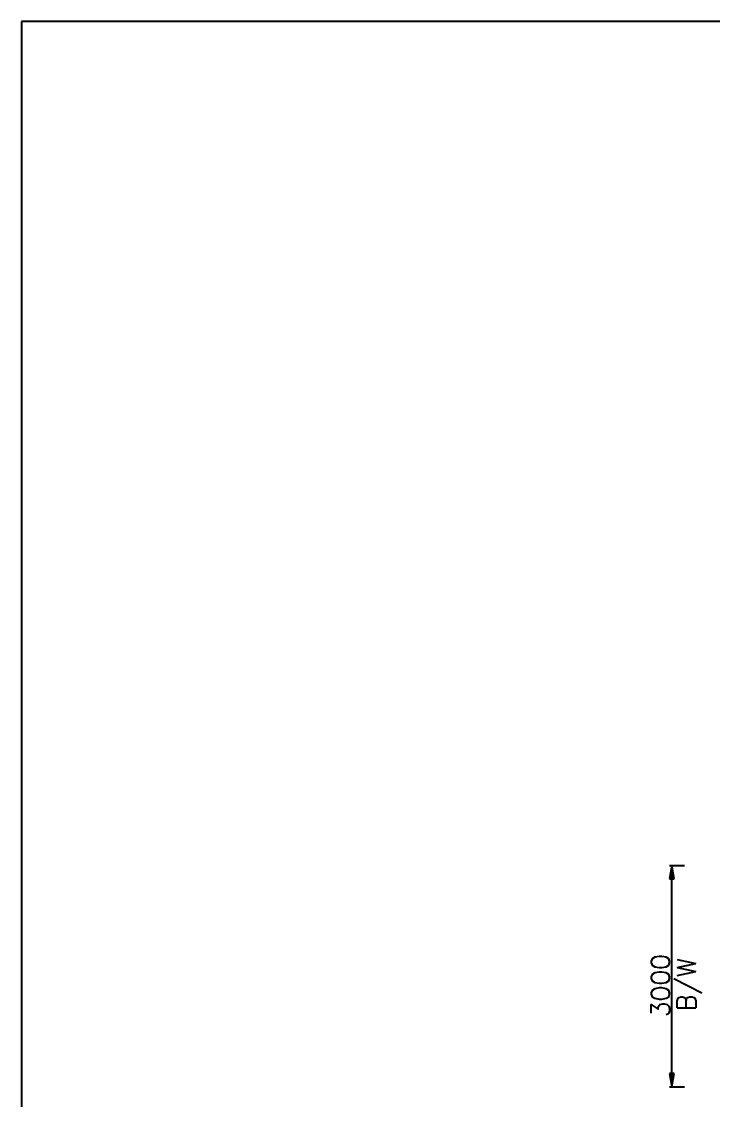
# Model space of a CAD drawing. Header units: millimetres. Extents: x -5562 to 63704, y 1151 to 23598.
# Drawn here: x -5562 to 3823, y 8955 to 23598 of the extents above; entities that cross this region are included whole.
import ezdxf

# ---------------------------------------------------------------- set-up
doc = ezdxf.new("R2010")
doc.units = ezdxf.units.MM
doc.header["$MEASUREMENT"] = 0
doc.linetypes.add('CONTIN', pattern=[0])
doc.layers.get('0').update_dxf_attribs({"linetype": 'CONTIN'})
for name, color, linetype in [('11', 6, 'CONTIN'), ('2', 6, 'CONTIN'), ('22', 7, 'CONTIN')]:
    doc.layers.add(name, color=color, linetype=linetype)
doc.styles.add('SIMPLEX', font='SIMPLEX')

# ---------------------------------------------------------------- blocks, each defined once
blk = doc.blocks.new('ARROWF')
for p, q in [((0, 0), (-180.37067, 30.061779)), ((-180.37067, 30.061779), (-180.37067, -30.061781)), ((-180.37067, -30.061781), (0, 0))]:
    blk.add_line(p, q)

msp = doc.modelspace()

# ---------------------------------------------------------------- linework, layer by layer
at = {"layer": '2'}
for p, q in [((3229, 12142), (3431, 12142)), ((3258, 9142), (3258, 12142)), ((3229, 9142), (3431, 9142))]:
    msp.add_line(p, q, dxfattribs=at)
at = {"layer": '22'}
for p, q in [((26181, 23598), (-5562, 23598)), ((-5562, 23598), (-5562, 1151))]:
    msp.add_line(p, q, dxfattribs=at)

# ---------------------------------------------------------------- block references
at = {"layer": '2'}
for p, rotation in [((3258, 12142), 90), ((3258, 9142), 270)]:
    msp.add_blockref('ARROWF', p, dxfattribs=dict(at, rotation=rotation))

# ---------------------------------------------------------------- texts
at = {"layer": '11', "color": 0, "style": 'SIMPLEX'}
for s, p in [('3000', (3229, 10085)), ('B/W', (3582, 10170))]:
    msp.add_text(s, height=250, rotation=90, dxfattribs=at).set_placement(p)

doc.saveas('drawing.dxf')
